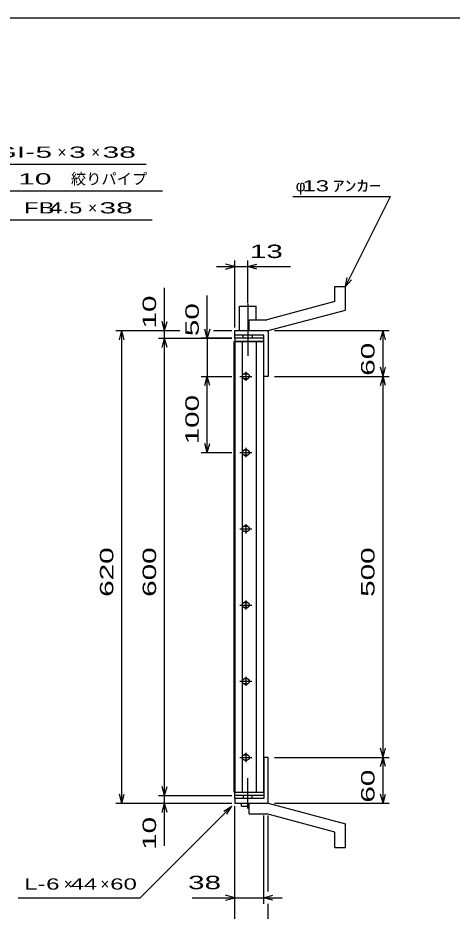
# Model space of a CAD drawing. Units: millimetres, scale not verified. Extents: x -1456 to 1389, y -1026 to 839.
# Drawn here: x -495 to 74, y -333 to 839 of the extents above; entities that cross this region are included whole.
import ezdxf
from ezdxf.enums import TextEntityAlignment as Align

# ---------------------------------------------------------------- set-up
doc = ezdxf.new("R2010")
doc.units = ezdxf.units.MM
doc.header["$LTSCALE"] = 8
doc.linetypes.add('LONG_DASHED_DOTTED', pattern=[15.25, 12, -1.5, 0.25, -1.5])
for name, color, linetype, lineweight in [('0_2', 150, 'Continuous', 25), ('16', 3, 'Continuous', 25), ('19', 6, 'Continuous', 25), ('22', 4, 'Continuous', 25)]:
    doc.layers.add(name, color=color, linetype=linetype, lineweight=lineweight)
doc.styles.add('ベクトル', font='')
doc.styles.get('ベクトル').set_extended_font_data('ベクトル')

msp = doc.modelspace()

# ---------------------------------------------------------------- linework, layer by layer
at = {"layer": '0_2'}
msp.add_line((-1379.2, 838.8), (1388.8, 838.8), dxfattribs=at)
at = {"layer": '16'}
for p, q in [((-211.7, -177), (-211.7, 414)), ((-211.7, 414), (-211, 414)), ((-173, 418.5), (-211, 418.5)), ((-211, 418.5), (-211, 414)), ((-211, 414), (-173, 414)), ((-211, 414), (-211, -177)), ((-173, 414), (-211, 414)), ((-201.5, 414), (-201.5, -177)), ((-182.5, -177), (-182.5, 414)), ((-173, 414), (-173, 418.5)), ((-173, -177), (-173, 414)), ((-204.5, 368.5), (-188.5, 368.5)), ((-194.5, 371.5), (-198.5, 371.5)), ((-198.5, 365.5), (-194.5, 365.5)), ((-196.5, 374.5), (-196.5, 362.5)), ((-194.5, 271.5), (-198.5, 271.5)), ((-196.5, 274.5), (-196.5, 262.5)), ((-204.5, 268.5), (-188.5, 268.5)), ((-198.5, 265.5), (-194.5, 265.5)), ((-204.5, 168.5), (-188.5, 168.5)), ((-194.5, 171.5), (-198.5, 171.5)), ((-198.5, 165.5), (-194.5, 165.5)), ((-196.5, 174.5), (-196.5, 162.5)), ((-194.5, 71.5), (-198.5, 71.5)), ((-196.5, 74.5), (-196.5, 62.5)), ((-204.5, 68.5), (-188.5, 68.5)), ((-198.5, 65.5), (-194.5, 65.5)), ((-204.5, -31.5), (-188.5, -31.5)), ((-194.5, -28.5), (-198.5, -28.5)), ((-198.5, -34.5), (-194.5, -34.5)), ((-196.5, -25.5), (-196.5, -37.5)), ((-194.5, -128.5), (-198.5, -128.5)), ((-196.5, -125.5), (-196.5, -137.5)), ((-204.5, -131.5), (-188.5, -131.5)), ((-198.5, -134.5), (-194.5, -134.5)), ((-211, -177), (-211.7, -177)), ((-211, -177), (-173, -177)), ((-211, -181.5), (-211, -177)), ((-211, -177), (-173, -177)), ((-173, -181.5), (-211, -181.5)), ((-173, -177), (-173, -181.5))]:
    msp.add_line(p, q, dxfattribs=at)
for centre, radius, start, end in [((-198.5, 368.5), 3, 90, 270), ((-196.5, 368.5), 4, 46.6, 133.4), ((-196.5, 368.5), 4, 226.6, 313.4), ((-194.5, 368.5), 3, 270, 90), ((-198.5, 268.5), 3, 90, 270), ((-196.5, 268.5), 4, 46.6, 133.4), ((-194.5, 268.5), 3, 270, 90), ((-196.5, 268.5), 4, 226.6, 313.4), ((-198.5, 168.5), 3, 90, 270), ((-196.5, 168.5), 4, 46.6, 133.4), ((-196.5, 168.5), 4, 226.6, 313.4), ((-194.5, 168.5), 3, 270, 90), ((-198.5, 68.5), 3, 90, 270), ((-196.5, 68.5), 4, 46.6, 133.4), ((-194.5, 68.5), 3, 270, 90), ((-196.5, 68.5), 4, 226.6, 313.4), ((-198.5, -31.5), 3, 90, 270), ((-196.5, -31.5), 4, 46.6, 133.4), ((-196.5, -31.5), 4, 226.6, 313.4), ((-194.5, -31.5), 3, 270, 90), ((-198.5, -131.5), 3, 90, 270), ((-196.5, -131.5), 4, 46.6, 133.4), ((-194.5, -131.5), 3, 270, 90), ((-196.5, -131.5), 4, 226.6, 313.4)]:
    msp.add_arc(centre, radius, start, end, dxfattribs=at)
at = {"layer": '19'}
for p, q in [((-80, 486.5), (-66, 486.5)), ((-80, 466.5), (-80, 486.5)), ((-66, 455.5), (-66, 486.5)), ((-205, 428.5), (-205, 460.5)), ((-205, 460.5), (-183, 460.5)), ((-183, 442.5), (-183, 460.5)), ((-80, 466.5), (-169, 442.5)), ((-167, 428.5), (-66, 455.5)), ((-192, 442.5), (-169, 442.5)), ((-192, 428.5), (-192, 442.5)), ((-211, 418.5), (-211, 428.5)), ((-211, 422.5), (-211, 428.5)), ((-211, 428.5), (-168, 428.5)), ((-173, 422.5), (-211, 422.5)), ((-200, 418.5), (-200, 422.5)), ((-192, 428.5), (-167, 428.5)), ((-188, 422.5), (-188, 418.5)), ((-173, 368.5), (-173, 422.5)), ((-168, 428.5), (-167, 427.5)), ((-167, 427.5), (-167, 368.5)), ((-167, 368.5), (-173, 368.5)), ((-167, -131.5), (-173, -131.5)), ((-173, -131.5), (-173, -185.5)), ((-167, -190.5), (-167, -131.5)), ((-211, -185.5), (-211, -175.5)), ((-211, -185.5), (-211, -191.5)), ((-173, -185.5), (-211, -185.5)), ((-200, -181.5), (-200, -185.5)), ((-188, -185.5), (-188, -181.5)), ((-211, -191.5), (-168, -191.5)), ((-202, -195.5), (-202, -191.5)), ((-202, -195.5), (-192, -195.5)), ((-192, -191.5), (-167, -191.5)), ((-192, -205.5), (-192, -191.5)), ((-168, -191.5), (-167, -190.5)), ((-167, -191.5), (-66, -218.5)), ((-192, -205.5), (-169, -205.5)), ((-80, -229.5), (-169, -205.5)), ((-66, -249.5), (-66, -218.5)), ((-80, -249.5), (-80, -229.5)), ((-80, -249.5), (-66, -249.5))]:
    msp.add_line(p, q, dxfattribs=at)
at = {"layer": '19', "linetype": 'LONG_DASHED_DOTTED'}
for p, q in [((-194, 463.5), (-194, 395.5)), ((-194, -198.5), (-194, -158.5))]:
    msp.add_line(p, q, dxfattribs=at)
at = {"layer": '22'}
for p, q in [((-695.2, 647), (-327.2, 647)), ((-657.8, 612), (-305.8, 612)), ((-135, 604.5), (-7, 604.5)), ((-66, 486.5), (-7, 604.5)), ((-655.2, 574), (-319.2, 574)), ((-211, 512.5), (-223, 515.7)), ((-211, 432.5), (-211, 520.5)), ((-194, 464.5), (-194, 520.5)), ((-194, 512.5), (-182, 515.7)), ((-235, 512.5), (-211, 512.5)), ((-223, 509.3), (-211, 512.5)), ((-211, 512.5), (-194, 512.5)), ((-182, 509.3), (-194, 512.5)), ((-194, 512.5), (-138, 512.5)), ((-66, 486.5), (-63.6, 498.2)), ((-66, 486.5), (-58, 495.3)), ((-303, 428.5), (-303, 484.5)), ((-247, 418.5), (-247, 474.5)), ((-303, 428.5), (-306.2, 440.5)), ((-303, 428.5), (-299.8, 440.5)), ((-367, 428.5), (-283, 428.5)), ((-362.2, 416.5), (-359, 428.5)), ((-355.8, 416.5), (-359, 428.5)), ((-359, -191.5), (-359, 428.5)), ((-311, 428.5), (-283, 428.5)), ((-303, 418.5), (-303, 428.5)), ((-247, 418.5), (-250.2, 430.5)), ((-243.8, 430.5), (-247, 418.5)), ((-239, 428.5), (-215, 428.5)), ((-239, 428.5), (-215, 428.5)), ((-159, 428.5), (-8.6, 428.5)), ((-19.8, 416.5), (-16.6, 428.5)), ((-13.4, 416.5), (-16.6, 428.5)), ((-16.6, 368.5), (-16.6, 428.5)), ((-311, 418.5), (-215, 418.5)), ((-306.2, 406.5), (-303, 418.5)), ((-299.8, 406.5), (-303, 418.5)), ((-303, -181.5), (-303, 418.5)), ((-215, 418.5), (-255, 418.5)), ((-247, 418.5), (-247, 368.5)), ((-16.6, 368.5), (-19.8, 380.5)), ((-16.6, 368.5), (-13.4, 380.5)), ((-255, 368.5), (-215, 368.5)), ((-250.2, 356.5), (-247, 368.5)), ((-243.8, 356.5), (-247, 368.5)), ((-247, 268.5), (-247, 368.5)), ((-159, 368.5), (-8.6, 368.5)), ((-19.8, 356.5), (-16.6, 368.5)), ((-13.4, 356.5), (-16.6, 368.5)), ((-16.6, -131.5), (-16.6, 368.5)), ((-247, 268.5), (-250.2, 280.5)), ((-247, 268.5), (-243.8, 280.5)), ((-255, 268.5), (-215, 268.5)), ((-16.6, -131.5), (-19.8, -119.5)), ((-16.6, -131.5), (-13.4, -119.5)), ((-159, -131.5), (-8.6, -131.5)), ((-19.8, -143.5), (-16.6, -131.5)), ((-13.4, -143.5), (-16.6, -131.5)), ((-16.6, -191.5), (-16.6, -131.5)), ((-303, -181.5), (-306.2, -169.5)), ((-303, -181.5), (-299.8, -169.5)), ((-359, -191.5), (-362.2, -179.5)), ((-359, -191.5), (-355.8, -179.5)), ((-311, -181.5), (-215, -181.5)), ((-303, -191.5), (-303, -181.5)), ((-16.6, -191.5), (-19.8, -179.5)), ((-16.6, -191.5), (-13.4, -179.5)), ((-367, -191.5), (-215, -191.5)), ((-335, -315.5), (-215, -195.5)), ((-311, -191.5), (-215, -191.5)), ((-306.2, -203.5), (-303, -191.5)), ((-299.8, -203.5), (-303, -191.5)), ((-303, -247.5), (-303, -191.5)), ((-225.4, -201.9), (-215, -195.5)), ((-221.4, -205.9), (-215, -195.5)), ((-211, -323.5), (-211, -195.5)), ((-211, -379.5), (-211, -195.5)), ((-159, -191.5), (-8.6, -191.5)), ((-173, -323.5), (-173, -207.7)), ((-167, -307.5), (-167, -207.7)), ((-495, -315.5), (-335, -315.5)), ((-267, -315.5), (-211, -315.5)), ((-211, -315.5), (-223, -312.3)), ((-223, -318.7), (-211, -315.5)), ((-211, -315.5), (-173, -315.5)), ((-173, -315.5), (-161, -312.3)), ((-161, -318.7), (-173, -315.5)), ((-173, -315.5), (-149, -315.5)), ((-167, -379.5), (-167, -323.5))]:
    msp.add_line(p, q, dxfattribs=at)

# ---------------------------------------------------------------- texts
at = {"layer": '22', "color": 2, "style": 'ベクトル'}
for s, height, width, p in [('GI-', 14.66, 2, (-527.2, 662.6)), (' 5 ', 14.66, 2, (-483.2, 662.6)), (' 3 ', 14.66, 2, (-439.2, 662.6)), (' 38 ', 14.66, 2, (-395.2, 662.6)), (' 10 ', 14.66, 2, (-505.8, 627.6)), (' 13 ', 14.66, 1.6, (-131, 618.5)), ('ｱﾝｶｰ', 14.66, 1.6, (-83, 618.5)), ('FB', 14.66, 1.6, (-487.2, 589.6)), (' 4.5 ', 14.66, 1.6, (-463.2, 589.6)), (' 38 ', 14.66, 2, (-399.2, 589.6)), (' 13', 17.6, 1.65, (-202, 532.5)), ('L-', 14.66, 1.6, (-487, -297.5)), (' 6 ', 14.66, 1.6, (-467, -297.5)), (' 44 ', 14.66, 1.6, (-435, -297.5)), (' 60 ', 14.66, 1.6, (-383, -297.5)), (' 38 ', 17.6, 1.65, (-283, -295.5))]:
    msp.add_text(s, height=height, dxfattribs=dict(at, width=width)).set_placement(p, align=Align.MIDDLE_LEFT)
for s, height, p in [('×', 14.7, (-443.2, 662.6)), ('×', 14.7, (-399.2, 662.6)), ('絞りパイプ', 14.66, (-425.8, 627.6)), ('φ', 14.7, (-131, 618.5)), ('×', 14.7, (-403.2, 589.6)), ('×', 14.7, (-435, -297.5)), ('×', 14.7, (-387, -297.5))]:
    msp.add_text(s, height=height, dxfattribs=at).set_placement(p, align=Align.MIDDLE_LEFT)
at = {"layer": '22', "color": 2, "style": 'ベクトル', "width": 1.65}
for s, p in [(' 10 ', (-323, 420.5)), (' 50 ', (-267, 410.5)), (' 60 ', (-36.6, 358.5)), (' 100 ', (-267, 268.5)), (' 620 ', (-379, 68.5)), (' 600 ', (-323, 68.5)), (' 500 ', (-36.6, 68.5)), (' 60 ', (-36.6, -201.5)), (' 10 ', (-323, -263.5))]:
    msp.add_text(s, height=17.6, rotation=90, dxfattribs=at).set_placement(p, align=Align.MIDDLE_LEFT)

doc.saveas('drawing.dxf')
